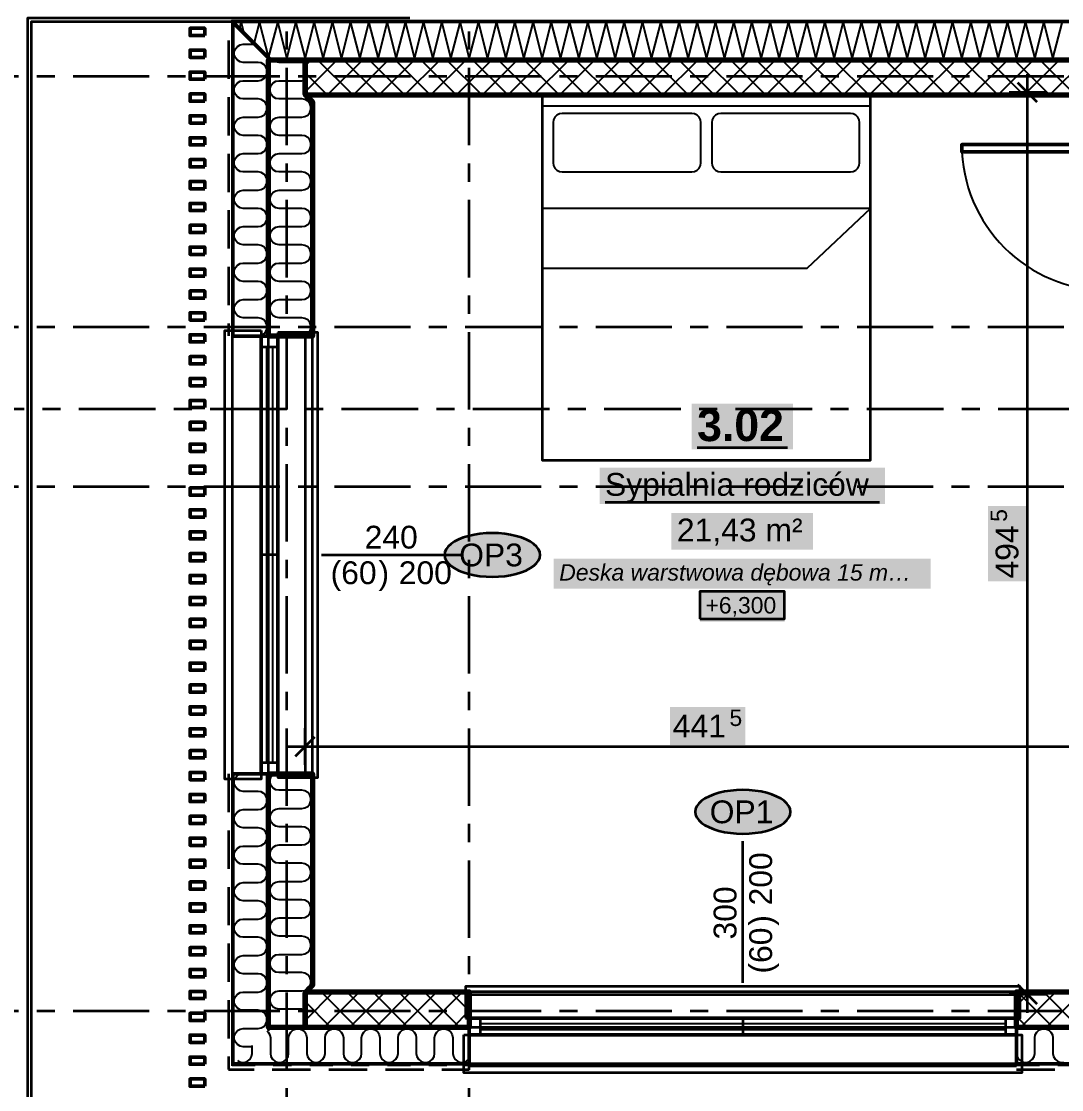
# Model space of a CAD drawing. Header units: metres. Extents: x -5.4 to 63.6, y -5.9 to 13.
# Drawn here: x -2.46 to 3.25, y -0.43 to 5.43 of the extents above; entities that cross this region are included whole.
import ezdxf

# ---------------------------------------------------------------- set-up
doc = ezdxf.new("R2010")
doc.units = ezdxf.units.M
for name, pattern in [('KRESKOWA', [5.25, 4.2, -1.05]), ('PUNKTOWA', [10.5, 8.4, -1.05, 0, -1.05]), ('PUNKTOWA_KROTKA', [6.3, 4.2, -1.05, 0, -1.05])]:
    doc.linetypes.add(name, pattern=pattern)
for name, color, linetype, lineweight in [('A-DRZWI', 3, 'Continuous', 35), ('A-IZOL-WODNA', 5, 'Continuous', 100), ('A-KRESKOWANIE', 8, 'Continuous', 18), ('A-MASKA', 7, 'Continuous', 18), ('A-MEBLE', 8, 'Continuous', 18), ('A-NAD-CIECIEM', 8, 'KRESKOWA', 25), ('A-OKNA', 3, 'Continuous', 35), ('A-OPISY', 2, 'Continuous', 25), ('A-OSIE', 1, 'PUNKTOWA', 25), ('A-POMIESZCZENIA', 2, 'Continuous', 25), ('A-PRZEKROJE', 1, 'PUNKTOWA_KROTKA', 50), ('A-SCIANY-IZOL', 4, 'Continuous', 35), ('A-SCIANY-KONSTR', 7, 'Continuous', 50), ('A-WIDOK', 7, 'Continuous', 25), ('A-WYMIARY', 1, 'Continuous', 25)]:
    doc.layers.add(name, color=color, linetype=linetype, lineweight=lineweight)
doc.styles.add('PL_ARIAL', font='arial.ttf')
doc.styles.add('PL_ARIAL_B', font='arialbd.ttf')
doc.styles.add('PL_ARIAL_I', font='ariali.ttf')

msp = doc.modelspace()

# ---------------------------------------------------------------- hatches: boundary and pattern name
at = {"layer": 'A-MASKA', "true_color": 0xffffff}
for points in [[(3.053, 2.3558), (3.053, 2.7692), (2.843, 2.7692), (2.843, 2.3558)], [(1.1008, 1.4573), (1.5142, 1.4573), (1.5142, 1.6673), (1.1008, 1.6673)]]:
    msp.add_hatch(color=7, dxfattribs=at).paths.add_polyline_path(points)
at = {"layer": 'A-OPISY', "true_color": 0xffffff}
for points in [[(0.3884, 2.5), (0.3862, 2.5157), (0.3795, 2.5311), (0.3685, 2.5459), (0.3534, 2.56), (0.3344, 2.5731), (0.3118, 2.5849), (0.286, 2.5952), (0.2576, 2.6039), (0.2268, 2.6109), (0.1944, 2.6159), (0.1608, 2.619), (0.1267, 2.62), (0.0925, 2.619), (0.0589, 2.6159), (0.0265, 2.6109), (-0.0042, 2.6039), (-0.0327, 2.5952), (-0.0584, 2.5849), (-0.081, 2.5731), (-0.1, 2.56), (-0.1152, 2.5459), (-0.1262, 2.5311), (-0.1329, 2.5157), (-0.1351, 2.5), (-0.1329, 2.4843), (-0.1262, 2.4689), (-0.1152, 2.4541), (-0.1, 2.44), (-0.081, 2.4269), (-0.0584, 2.4151), (-0.0327, 2.4048), (-0.0042, 2.3961), (0.0265, 2.3891), (0.0589, 2.3841), (0.0925, 2.381), (0.1267, 2.38), (0.1608, 2.381), (0.1944, 2.3841), (0.2268, 2.3891), (0.2576, 2.3961), (0.286, 2.4048), (0.3118, 2.4151), (0.3344, 2.4269), (0.3534, 2.44), (0.3685, 2.4541), (0.3795, 2.4689), (0.3862, 2.4843)], [(1.7618, 1.0917), (1.7595, 1.1073), (1.7529, 1.1227), (1.7419, 1.1376), (1.7267, 1.1517), (1.7077, 1.1647), (1.6851, 1.1765), (1.6594, 1.1869), (1.6309, 1.1956), (1.6002, 1.2025), (1.5678, 1.2076), (1.5342, 1.2106), (1.5, 1.2117), (1.4658, 1.2106), (1.4322, 1.2076), (1.3998, 1.2025), (1.3691, 1.1956), (1.3406, 1.1869), (1.3149, 1.1765), (1.2923, 1.1647), (1.2733, 1.1517), (1.2581, 1.1376), (1.2471, 1.1227), (1.2405, 1.1073), (1.2382, 1.0917), (1.2405, 1.076), (1.2471, 1.0606), (1.2581, 1.0457), (1.2733, 1.0317), (1.2923, 1.0186), (1.3149, 1.0068), (1.3406, 0.9965), (1.3691, 0.9877), (1.3998, 0.9808), (1.4322, 0.9758), (1.4658, 0.9727), (1.5, 0.9717), (1.5342, 0.9727), (1.5678, 0.9758), (1.6002, 0.9808), (1.6309, 0.9877), (1.6594, 0.9965), (1.6851, 1.0068), (1.7077, 1.0186), (1.7267, 1.0317), (1.7419, 1.0457), (1.7529, 1.0606), (1.7595, 1.076)]]:
    msp.add_hatch(color=7, dxfattribs=at).paths.add_polyline_path(points)
at = {"layer": 'A-POMIESZCZENIA', "true_color": 0xffffff}
for points in [[(1.2193, 3.0793), (1.7743, 3.0793), (1.7743, 3.3293), (1.2193, 3.3293)], [(0.7144, 2.7793), (2.2791, 2.7793), (2.2791, 2.9793), (0.7144, 2.9793)], [(1.1083, 2.5293), (1.8853, 2.5293), (1.8853, 2.7293), (1.1083, 2.7293)], [(0.4634, 2.3143), (2.5301, 2.3143), (2.5301, 2.4793), (0.4634, 2.4793)], [(1.2649, 2.1343), (1.7286, 2.1343), (1.7286, 2.2993), (1.2649, 2.2993)]]:
    msp.add_hatch(color=7, dxfattribs=at).paths.add_polyline_path(points)

# ---------------------------------------------------------------- linework, layer by layer
at = {"layer": 'A-DRZWI', "lineweight": 50, "ltscale": 0.05}
msp.add_lwpolyline([(3.5, 4.75), (2.7, 4.75), (2.7, 4.71), (3.5, 4.71)], close=True, dxfattribs=at)
at = {"layer": 'A-DRZWI', "lineweight": 25, "ltscale": 0.05}
msp.add_arc((3.5, 4.75), 0.8, -180, -90, dxfattribs=at)
at = {"layer": 'A-IZOL-WODNA', "linetype": 'PUNKTOWA_KROTKA', "lineweight": 35, "ltscale": 0.03, "flags": 128}
for points in [[(-1.298, 3.7), (-1.298, 5.425)], [(-1.298, -0.3), (-1.298, 1.3)], [(-1.3, -0.295), (0, -0.295)], [(3, -0.295), (4.1, -0.295)]]:
    msp.add_lwpolyline(points, dxfattribs=at)
at = {"layer": 'A-KRESKOWANIE', "lineweight": 25, "ltscale": 0.05}
for points in [[(-1.2587, 5.3837), (-1.25, 5.4175), (-1.2353, 5.3603)], [(-1.1791, 5.3041), (-1.15, 5.4175), (-1.1009, 5.2259)], [(-1.0995, 5.2245), (-1.05, 5.4175), (-1, 5.2225), (-0.95, 5.4175), (-0.9, 5.2225), (-0.85, 5.4175), (-0.8, 5.2225), (-0.75, 5.4175), (-0.7, 5.2225), (-0.65, 5.4175), (-0.6, 5.2225), (-0.55, 5.4175), (-0.5, 5.2225), (-0.45, 5.4175), (-0.4, 5.2225), (-0.35, 5.4175), (-0.3, 5.2225), (-0.25, 5.4175), (-0.2, 5.2225), (-0.15, 5.4175), (-0.1, 5.2225), (-0.05, 5.4175), (0, 5.2225), (0.05, 5.4175), (0.1, 5.2225), (0.15, 5.4175), (0.2, 5.2225), (0.25, 5.4175), (0.3, 5.2225), (0.35, 5.4175), (0.4, 5.2225), (0.45, 5.4175), (0.5, 5.2225), (0.55, 5.4175), (0.6, 5.2225), (0.65, 5.4175), (0.7, 5.2225), (0.75, 5.4175), (0.8, 5.2225), (0.85, 5.4175), (0.9, 5.2225), (0.95, 5.4175), (1, 5.2225), (1.05, 5.4175), (1.1, 5.2225), (1.15, 5.4175), (1.2, 5.2225), (1.25, 5.4175), (1.3, 5.2225), (1.35, 5.4175), (1.4, 5.2225), (1.45, 5.4175), (1.5, 5.2225), (1.55, 5.4175), (1.6, 5.2225), (1.65, 5.4175), (1.7, 5.2225), (1.75, 5.4175), (1.8, 5.2225), (1.85, 5.4175), (1.9, 5.2225), (1.95, 5.4175), (2, 5.2225), (2.05, 5.4175), (2.1, 5.2225), (2.15, 5.4175), (2.2, 5.2225), (2.25, 5.4175), (2.3, 5.2225), (2.35, 5.4175), (2.4, 5.2225), (2.45, 5.4175), (2.5, 5.2225), (2.55, 5.4175), (2.6, 5.2225), (2.65, 5.4175), (2.7, 5.2225), (2.75, 5.4175), (2.8, 5.2225), (2.85, 5.4175), (2.9, 5.2225), (2.95, 5.4175), (3, 5.2225), (3.05, 5.4175), (3.1, 5.2225), (3.15, 5.4175), (3.2, 5.2225), (3.25, 5.4175)], [(-1.1575, 3.7), (-1.1404, 3.703), (-1.1254, 3.7117), (-1.1142, 3.725), (-1.1083, 3.7413), (-1.1083, 3.7587), (-1.1142, 3.775), (-1.1254, 3.7883), (-1.1404, 3.797), (-1.1575, 3.8), (-1.2385, 3.8), (-1.2556, 3.803), (-1.2706, 3.8117), (-1.2818, 3.825), (-1.2877, 3.8413), (-1.2877, 3.8587), (-1.2818, 3.875), (-1.2706, 3.8883), (-1.2556, 3.897), (-1.2385, 3.9), (-1.1575, 3.9), (-1.1404, 3.903), (-1.1254, 3.9117), (-1.1142, 3.925), (-1.1083, 3.9413), (-1.1083, 3.9587), (-1.1142, 3.975), (-1.1254, 3.9883), (-1.1404, 3.997), (-1.1575, 4), (-1.2385, 4), (-1.2556, 4.003), (-1.2706, 4.0117), (-1.2818, 4.025), (-1.2877, 4.0413), (-1.2877, 4.0587), (-1.2818, 4.075), (-1.2706, 4.0883), (-1.2556, 4.097), (-1.2385, 4.1), (-1.2385, 4.1), (-1.1575, 4.1), (-1.1404, 4.103), (-1.1254, 4.1117), (-1.1142, 4.125), (-1.1083, 4.1413), (-1.1083, 4.1587), (-1.1142, 4.175), (-1.1254, 4.1883), (-1.1404, 4.197), (-1.1575, 4.2), (-1.2385, 4.2), (-1.2556, 4.203), (-1.2706, 4.2117), (-1.2818, 4.225), (-1.2877, 4.2413), (-1.2877, 4.2587), (-1.2818, 4.275), (-1.2706, 4.2883), (-1.2556, 4.297), (-1.2385, 4.3), (-1.1575, 4.3), (-1.1404, 4.303), (-1.1254, 4.3117), (-1.1142, 4.325), (-1.1083, 4.3413), (-1.1083, 4.3587), (-1.1142, 4.375), (-1.1254, 4.3883), (-1.1404, 4.397), (-1.1575, 4.4), (-1.2385, 4.4), (-1.2556, 4.403), (-1.2706, 4.4117), (-1.2818, 4.425), (-1.2877, 4.4413), (-1.2877, 4.4587), (-1.2818, 4.475), (-1.2706, 4.4883), (-1.2556, 4.497), (-1.2385, 4.5), (-1.1575, 4.5), (-1.1404, 4.503), (-1.1254, 4.5117), (-1.1142, 4.525), (-1.1083, 4.5413), (-1.1083, 4.5587), (-1.1142, 4.575), (-1.1254, 4.5883), (-1.1404, 4.597), (-1.1575, 4.6), (-1.2385, 4.6), (-1.2556, 4.603), (-1.2706, 4.6117), (-1.2818, 4.625), (-1.2877, 4.6413), (-1.2877, 4.6587), (-1.2818, 4.675), (-1.2706, 4.6883), (-1.2556, 4.697), (-1.2385, 4.7), (-1.1575, 4.7), (-1.1404, 4.703), (-1.1254, 4.7117), (-1.1142, 4.725), (-1.1083, 4.7413), (-1.1083, 4.7587), (-1.1142, 4.775), (-1.1254, 4.7883), (-1.1404, 4.797), (-1.1575, 4.8), (-1.2385, 4.8), (-1.2556, 4.803), (-1.2706, 4.8117), (-1.2818, 4.825), (-1.2877, 4.8413), (-1.2877, 4.8587), (-1.2818, 4.875), (-1.2706, 4.8883), (-1.2556, 4.897), (-1.2385, 4.9), (-1.1575, 4.9), (-1.1404, 4.903), (-1.1254, 4.9117), (-1.1142, 4.925), (-1.1083, 4.9413), (-1.1083, 4.9587), (-1.1142, 4.975), (-1.1254, 4.9883), (-1.1404, 4.997), (-1.1575, 5), (-1.2385, 5), (-1.2556, 5.003), (-1.2706, 5.0117), (-1.2818, 5.025), (-1.2877, 5.0413), (-1.2877, 5.0587), (-1.2818, 5.075), (-1.2706, 5.0883), (-1.2556, 5.097), (-1.2385, 5.1), (-1.1575, 5.1), (-1.1404, 5.103), (-1.1254, 5.1117), (-1.1142, 5.125), (-1.1083, 5.1413), (-1.1083, 5.1587), (-1.1142, 5.175), (-1.1254, 5.1883), (-1.1404, 5.197), (-1.1575, 5.2), (-1.2385, 5.2), (-1.2556, 5.203), (-1.2706, 5.2117), (-1.2818, 5.225), (-1.2877, 5.2413), (-1.2877, 5.2587), (-1.2818, 5.275), (-1.2706, 5.2883), (-1.2556, 5.297), (-1.2385, 5.3), (-1.175, 5.3)], [(-0.9, 5.1968), (-0.9004, 5.197), (-0.9175, 5.2), (-1.0425, 5.2), (-1.0596, 5.203), (-1.0746, 5.2117), (-1.0774, 5.215)], [(-0.9, 5.0397), (-0.7247, 5.215)], [(-0.9, 5.1811), (-0.8661, 5.215)], [(-0.6359, 5.02), (-0.8309, 5.215)], [(-0.7783, 5.02), (-0.5833, 5.215)], [(-0.4945, 5.02), (-0.6895, 5.215)], [(-0.6369, 5.02), (-0.4419, 5.215)], [(-0.3531, 5.02), (-0.5481, 5.215)], [(-0.4954, 5.02), (-0.3004, 5.215)], [(-0.2117, 5.02), (-0.4067, 5.215)], [(-0.354, 5.02), (-0.159, 5.215)], [(-0.0703, 5.02), (-0.2653, 5.215)], [(-0.2126, 5.02), (-0.0176, 5.215)], [(0.0712, 5.02), (-0.1238, 5.215)], [(-0.0712, 5.02), (0.1238, 5.215)], [(0.2126, 5.02), (0.0176, 5.215)], [(0.0703, 5.02), (0.2653, 5.215)], [(0.354, 5.02), (0.159, 5.215)], [(0.2117, 5.02), (0.4067, 5.215)], [(0.4954, 5.02), (0.3004, 5.215)], [(0.3531, 5.02), (0.5481, 5.215)], [(0.6369, 5.02), (0.4419, 5.215)], [(0.4945, 5.02), (0.6895, 5.215)], [(0.7783, 5.02), (0.5833, 5.215)], [(0.6359, 5.02), (0.8309, 5.215)], [(0.9197, 5.02), (0.7247, 5.215)], [(0.7774, 5.02), (0.9724, 5.215)], [(1.0611, 5.02), (0.8661, 5.215)], [(0.9188, 5.02), (1.1138, 5.215)], [(1.2025, 5.02), (1.0075, 5.215)], [(1.0602, 5.02), (1.2552, 5.215)], [(1.344, 5.02), (1.149, 5.215)], [(1.2016, 5.02), (1.3966, 5.215)], [(1.4854, 5.02), (1.2904, 5.215)], [(1.343, 5.02), (1.538, 5.215)], [(1.6268, 5.02), (1.4318, 5.215)], [(1.4845, 5.02), (1.6795, 5.215)], [(1.7682, 5.02), (1.5732, 5.215)], [(1.6259, 5.02), (1.8209, 5.215)], [(1.9096, 5.02), (1.7146, 5.215)], [(1.7673, 5.02), (1.9623, 5.215)], [(2.0511, 5.02), (1.8561, 5.215)], [(1.9087, 5.02), (2.1037, 5.215)], [(2.1925, 5.02), (1.9975, 5.215)], [(2.0502, 5.02), (2.2452, 5.215)], [(2.3339, 5.02), (2.1389, 5.215)], [(2.1916, 5.02), (2.3866, 5.215)], [(2.4753, 5.02), (2.2803, 5.215)], [(2.333, 5.02), (2.528, 5.215)], [(2.6168, 5.02), (2.4218, 5.215)], [(2.4744, 5.02), (2.6694, 5.215)], [(2.7582, 5.02), (2.5632, 5.215)], [(2.6158, 5.02), (2.8108, 5.215)], [(2.8996, 5.02), (2.7046, 5.215)], [(2.7573, 5.02), (2.9523, 5.215)], [(3.041, 5.02), (2.846, 5.215)], [(2.8987, 5.02), (3.0937, 5.215)], [(3.1824, 5.02), (2.9874, 5.215)], [(3.0401, 5.02), (3.2351, 5.215)], [(3.3239, 5.02), (3.1289, 5.215)], [(3.1815, 5.02), (3.3765, 5.215)], [(-0.9175, 3.7), (-0.9004, 3.703), (-0.8854, 3.7117), (-0.8742, 3.725), (-0.8683, 3.7413), (-0.8683, 3.7587), (-0.8742, 3.775), (-0.8854, 3.7883), (-0.9004, 3.797), (-0.9175, 3.8), (-1.0425, 3.8), (-1.0596, 3.803), (-1.0746, 3.8117), (-1.0858, 3.825), (-1.0917, 3.8413), (-1.0917, 3.8587), (-1.0858, 3.875), (-1.0746, 3.8883), (-1.0596, 3.897), (-1.0425, 3.9), (-0.9175, 3.9), (-0.9004, 3.903), (-0.8854, 3.9117), (-0.8742, 3.925), (-0.8683, 3.9413), (-0.8683, 3.9587), (-0.8742, 3.975), (-0.8854, 3.9883), (-0.9004, 3.997), (-0.9175, 4), (-1.0425, 4), (-1.0596, 4.003), (-1.0746, 4.0117), (-1.0858, 4.025), (-1.0917, 4.0413), (-1.0917, 4.0587), (-1.0858, 4.075), (-1.0746, 4.0883), (-1.0596, 4.097), (-1.0425, 4.1), (-0.9175, 4.1), (-0.9004, 4.103), (-0.8854, 4.1117), (-0.8742, 4.125), (-0.8683, 4.1413), (-0.8683, 4.1587), (-0.8742, 4.175), (-0.8854, 4.1883), (-0.9004, 4.197), (-0.9175, 4.2), (-1.0425, 4.2), (-1.0596, 4.203), (-1.0746, 4.2117), (-1.0858, 4.225), (-1.0917, 4.2413), (-1.0917, 4.2587), (-1.0858, 4.275), (-1.0746, 4.2883), (-1.0596, 4.297), (-1.0425, 4.3), (-0.9175, 4.3), (-0.9004, 4.303), (-0.8854, 4.3117), (-0.8742, 4.325), (-0.8683, 4.3413), (-0.8683, 4.3587), (-0.8742, 4.375), (-0.8854, 4.3883), (-0.9004, 4.397), (-0.9175, 4.4), (-1.0425, 4.4), (-1.0596, 4.403), (-1.0746, 4.4117), (-1.0858, 4.425), (-1.0917, 4.4413), (-1.0917, 4.4587), (-1.0858, 4.475), (-1.0746, 4.4883), (-1.0596, 4.497), (-1.0425, 4.5), (-0.9175, 4.5), (-0.9004, 4.503), (-0.8854, 4.5117), (-0.8742, 4.525), (-0.8683, 4.5413), (-0.8683, 4.5587), (-0.8742, 4.575), (-0.8854, 4.5883), (-0.9004, 4.597), (-0.9175, 4.6), (-1.0425, 4.6), (-1.0596, 4.603), (-1.0746, 4.6117), (-1.0858, 4.625), (-1.0917, 4.6413), (-1.0917, 4.6587), (-1.0858, 4.675), (-1.0746, 4.6883), (-1.0596, 4.697), (-1.0425, 4.7), (-0.9175, 4.7), (-0.9004, 4.703), (-0.8854, 4.7117), (-0.8742, 4.725), (-0.8683, 4.7413), (-0.8683, 4.7587), (-0.8742, 4.775), (-0.8854, 4.7883), (-0.9004, 4.797), (-0.9175, 4.8), (-1.0425, 4.8), (-1.0596, 4.803), (-1.0746, 4.8117), (-1.0858, 4.825), (-1.0917, 4.8413), (-1.0917, 4.8587), (-1.0858, 4.875), (-1.0746, 4.8883), (-1.0596, 4.897), (-1.0425, 4.9), (-0.9175, 4.9), (-0.9004, 4.903), (-0.8854, 4.9117), (-0.8742, 4.925), (-0.8683, 4.9413), (-0.8683, 4.9587), (-0.8742, 4.975), (-0.8854, 4.9883), (-0.9004, 4.997), (-0.9175, 5), (-1.0425, 5), (-1.0596, 5.003), (-1.0746, 5.0117), (-1.0858, 5.025), (-1.0917, 5.0413), (-1.0917, 5.0587), (-1.0858, 5.075), (-1.0746, 5.0883), (-1.0596, 5.097), (-1.0425, 5.1), (-0.9175, 5.1), (-0.9004, 5.103), (-0.9, 5.1032)], [(-0.7774, 5.02), (-0.9, 5.1426)], [(-1.2385, 3.7), (-1.1575, 3.7)], [(-1.196, -0.196), (-1.2385, -0.196), (-1.2556, -0.193), (-1.2706, -0.1843), (-1.2818, -0.171), (-1.2877, -0.1547), (-1.2877, -0.1373), (-1.2818, -0.121), (-1.2706, -0.1077), (-1.2556, -0.099), (-1.2385, -0.096), (-1.2385, -0.096), (-1.1575, -0.096), (-1.1404, -0.093), (-1.1254, -0.0843), (-1.1142, -0.071), (-1.1083, -0.0547), (-1.1083, -0.0373), (-1.1142, -0.021), (-1.1254, -0.0077), (-1.1404, 0.001), (-1.1575, 0.004), (-1.1575, 0.004), (-1.2385, 0.004), (-1.2556, 0.007), (-1.2706, 0.0157), (-1.2818, 0.029), (-1.2877, 0.0453), (-1.2877, 0.0627), (-1.2818, 0.079), (-1.2706, 0.0923), (-1.2556, 0.101), (-1.2385, 0.104), (-1.1575, 0.104), (-1.1404, 0.107), (-1.1254, 0.1157), (-1.1142, 0.129), (-1.1083, 0.1453), (-1.1083, 0.1627), (-1.1142, 0.179), (-1.1254, 0.1923), (-1.1404, 0.201), (-1.1575, 0.204), (-1.2385, 0.204), (-1.2556, 0.207), (-1.2706, 0.2157), (-1.2818, 0.229), (-1.2877, 0.2453), (-1.2877, 0.2627), (-1.2818, 0.279), (-1.2706, 0.2923), (-1.2556, 0.301), (-1.2385, 0.304), (-1.1575, 0.304), (-1.1575, 0.304), (-1.1404, 0.307), (-1.1254, 0.3157), (-1.1142, 0.329), (-1.1083, 0.3453), (-1.1083, 0.3627), (-1.1142, 0.379), (-1.1254, 0.3923), (-1.1404, 0.401), (-1.1575, 0.404), (-1.2385, 0.404), (-1.2556, 0.407), (-1.2706, 0.4157), (-1.2818, 0.429), (-1.2877, 0.4453), (-1.2877, 0.4627), (-1.2818, 0.479), (-1.2706, 0.4923), (-1.2556, 0.501), (-1.2385, 0.504), (-1.1575, 0.504), (-1.1404, 0.507), (-1.1254, 0.5157), (-1.1142, 0.529), (-1.1083, 0.5453), (-1.1083, 0.5627), (-1.1142, 0.579), (-1.1254, 0.5923), (-1.1404, 0.601), (-1.1575, 0.604), (-1.2385, 0.604), (-1.2556, 0.607), (-1.2706, 0.6157), (-1.2818, 0.629), (-1.2877, 0.6453), (-1.2877, 0.6627), (-1.2818, 0.679), (-1.2706, 0.6923), (-1.2556, 0.701), (-1.2385, 0.704), (-1.1575, 0.704), (-1.1575, 0.704), (-1.1404, 0.707), (-1.1254, 0.7157), (-1.1142, 0.729), (-1.1083, 0.7453), (-1.1083, 0.7627), (-1.1142, 0.779), (-1.1254, 0.7923), (-1.1404, 0.801), (-1.1575, 0.804), (-1.2385, 0.804), (-1.2556, 0.807), (-1.2706, 0.8157), (-1.2818, 0.829), (-1.2877, 0.8453), (-1.2877, 0.8627), (-1.2818, 0.879), (-1.2706, 0.8923), (-1.2556, 0.901), (-1.2385, 0.904), (-1.1575, 0.904), (-1.1404, 0.907), (-1.1254, 0.9157), (-1.1142, 0.929), (-1.1083, 0.9453), (-1.1083, 0.9627), (-1.1142, 0.979), (-1.1254, 0.9923), (-1.1404, 1.001), (-1.1575, 1.004), (-1.2385, 1.004), (-1.2556, 1.007), (-1.2706, 1.0157), (-1.2818, 1.029), (-1.2877, 1.0453), (-1.2877, 1.0627), (-1.2818, 1.079), (-1.2706, 1.0923), (-1.2556, 1.101), (-1.2385, 1.104), (-1.1575, 1.104), (-1.1404, 1.107), (-1.1254, 1.1157), (-1.1142, 1.129), (-1.1083, 1.1453), (-1.1083, 1.1627), (-1.1142, 1.179), (-1.1254, 1.1923), (-1.1404, 1.201), (-1.1575, 1.204), (-1.2385, 1.204), (-1.2556, 1.207), (-1.2706, 1.2157), (-1.2818, 1.229), (-1.2877, 1.2453), (-1.2877, 1.2627), (-1.2818, 1.279), (-1.2706, 1.2923), (-1.2573, 1.3)], [(-0.9, 0.0068), (-0.9004, 0.007), (-0.9175, 0.01), (-0.9175, 0.01), (-1.0425, 0.01), (-1.0596, 0.013), (-1.0746, 0.0217), (-1.0858, 0.035), (-1.0917, 0.0513), (-1.0917, 0.0687), (-1.0858, 0.085), (-1.0746, 0.0983), (-1.0596, 0.107), (-1.0425, 0.11), (-1.0425, 0.11), (-0.9175, 0.11), (-0.9004, 0.113), (-0.8854, 0.1217), (-0.8742, 0.135), (-0.8683, 0.1513), (-0.8683, 0.1687), (-0.8742, 0.185), (-0.8854, 0.1983), (-0.9004, 0.207), (-0.9175, 0.21), (-1.0425, 0.21), (-1.0596, 0.213), (-1.0746, 0.2217), (-1.0858, 0.235), (-1.0917, 0.2513), (-1.0917, 0.2687), (-1.0858, 0.285), (-1.0746, 0.2983), (-1.0596, 0.307), (-1.0425, 0.31), (-0.9175, 0.31), (-0.9004, 0.313), (-0.8854, 0.3217), (-0.8742, 0.335), (-0.8683, 0.3513), (-0.8683, 0.3687), (-0.8742, 0.385), (-0.8854, 0.3983), (-0.9004, 0.407), (-0.9175, 0.41), (-1.0425, 0.41), (-1.0425, 0.41), (-1.0596, 0.413), (-1.0746, 0.4217), (-1.0858, 0.435), (-1.0917, 0.4513), (-1.0917, 0.4687), (-1.0858, 0.485), (-1.0746, 0.4983), (-1.0596, 0.507), (-1.0425, 0.51), (-1.0425, 0.51), (-0.9175, 0.51), (-0.9004, 0.513), (-0.8854, 0.5217), (-0.8742, 0.535), (-0.8683, 0.5513), (-0.8683, 0.5687), (-0.8742, 0.585), (-0.8854, 0.5983), (-0.9004, 0.607), (-0.9175, 0.61), (-1.0425, 0.61), (-1.0596, 0.613), (-1.0746, 0.6217), (-1.0858, 0.635), (-1.0917, 0.6513), (-1.0917, 0.6687), (-1.0858, 0.685), (-1.0746, 0.6983), (-1.0596, 0.707), (-1.0425, 0.71), (-0.9175, 0.71), (-0.9004, 0.713), (-0.8854, 0.7217), (-0.8742, 0.735), (-0.8683, 0.7513), (-0.8683, 0.7687), (-0.8742, 0.785), (-0.8854, 0.7983), (-0.9004, 0.807), (-0.9175, 0.81), (-1.0425, 0.81), (-1.0596, 0.813), (-1.0746, 0.8217), (-1.0858, 0.835), (-1.0917, 0.8513), (-1.0917, 0.8687), (-1.0858, 0.885), (-1.0746, 0.8983), (-1.0596, 0.907), (-1.0425, 0.91), (-0.9175, 0.91), (-0.9004, 0.913), (-0.8854, 0.9217), (-0.8742, 0.935), (-0.8683, 0.9513), (-0.8683, 0.9687), (-0.8742, 0.985), (-0.8854, 0.9983), (-0.9004, 1.007), (-0.9175, 1.01), (-1.0425, 1.01), (-1.0596, 1.013), (-1.0746, 1.0217), (-1.0858, 1.035), (-1.0917, 1.0513), (-1.0917, 1.0687), (-1.0858, 1.085), (-1.0746, 1.0983), (-1.0596, 1.107), (-1.0425, 1.11), (-0.9175, 1.11), (-0.9004, 1.113), (-0.8854, 1.1217), (-0.8742, 1.135), (-0.8683, 1.1513), (-0.8683, 1.1687), (-0.8742, 1.185), (-0.8854, 1.1983), (-0.9004, 1.207), (-0.9175, 1.21), (-1.0425, 1.21), (-1.0596, 1.213), (-1.0746, 1.2217), (-1.0858, 1.235), (-1.0917, 1.2513), (-1.0917, 1.2687), (-1.0858, 1.285), (-1.0746, 1.2983), (-1.0717, 1.3)], [(-0.9, -0.0515), (-0.7435, 0.105)], [(-0.9, 0.0899), (-0.8849, 0.105)], [(-0.6171, -0.09), (-0.8121, 0.105)], [(-0.7971, -0.09), (-0.6021, 0.105)], [(-0.4757, -0.09), (-0.6707, 0.105)], [(-0.6557, -0.09), (-0.4607, 0.105)], [(-0.3343, -0.09), (-0.5293, 0.105)], [(-0.5143, -0.09), (-0.3193, 0.105)], [(-0.1928, -0.09), (-0.3878, 0.105)], [(-0.3728, -0.09), (-0.1778, 0.105)], [(-0.0514, -0.09), (-0.2464, 0.105)], [(-0.2314, -0.09), (-0.0364, 0.105)], [(0, 0), (-0.105, 0.105)], [(3, 0.0302), (3.0748, 0.105)], [(3.2013, -0.09), (3.0063, 0.105)], [(3.0213, -0.09), (3.2163, 0.105)], [(3.3427, -0.09), (3.1477, 0.105)], [(3.1627, -0.09), (3.3577, 0.105)], [(-0.7585, -0.09), (-0.9, 0.0515)], [(-0.09, -0.09), (0, 0)], [(3.0598, -0.09), (3, -0.0302)], [(-1.1091, -0.1091), (-1.1017, -0.1154), (-1.093, -0.1304), (-1.09, -0.1475), (-1.09, -0.2325), (-1.087, -0.2496), (-1.0783, -0.2646), (-1.065, -0.2758), (-1.0487, -0.2817), (-1.0313, -0.2817), (-1.015, -0.2758), (-1.0017, -0.2646), (-0.993, -0.2496), (-0.99, -0.2325), (-0.99, -0.2325), (-0.99, -0.1475), (-0.99, -0.1475), (-0.987, -0.1304), (-0.9783, -0.1154), (-0.965, -0.1042), (-0.9487, -0.0983), (-0.9313, -0.0983), (-0.915, -0.1042), (-0.9017, -0.1154), (-0.893, -0.1304), (-0.89, -0.1475), (-0.89, -0.2325), (-0.887, -0.2496), (-0.8783, -0.2646), (-0.865, -0.2758), (-0.8487, -0.2817), (-0.8313, -0.2817), (-0.815, -0.2758), (-0.8017, -0.2646), (-0.793, -0.2496), (-0.79, -0.2325), (-0.79, -0.2325), (-0.79, -0.1475), (-0.79, -0.1475), (-0.787, -0.1304), (-0.7783, -0.1154), (-0.765, -0.1042), (-0.7487, -0.0983), (-0.7313, -0.0983), (-0.715, -0.1042), (-0.7017, -0.1154), (-0.693, -0.1304), (-0.69, -0.1475), (-0.69, -0.2325), (-0.687, -0.2496), (-0.6783, -0.2646), (-0.665, -0.2758), (-0.6487, -0.2817), (-0.6313, -0.2817), (-0.615, -0.2758), (-0.6017, -0.2646), (-0.593, -0.2496), (-0.59, -0.2325), (-0.59, -0.2325), (-0.59, -0.1475), (-0.59, -0.1475), (-0.587, -0.1304), (-0.5783, -0.1154), (-0.565, -0.1042), (-0.5487, -0.0983), (-0.5313, -0.0983), (-0.515, -0.1042), (-0.5017, -0.1154), (-0.493, -0.1304), (-0.49, -0.1475), (-0.49, -0.2325), (-0.49, -0.2325), (-0.487, -0.2496), (-0.4783, -0.2646), (-0.465, -0.2758), (-0.4487, -0.2817), (-0.4313, -0.2817), (-0.415, -0.2758), (-0.4017, -0.2646), (-0.393, -0.2496), (-0.39, -0.2325), (-0.39, -0.2325), (-0.39, -0.1475), (-0.39, -0.1475), (-0.387, -0.1304), (-0.3783, -0.1154), (-0.365, -0.1042), (-0.3487, -0.0983), (-0.3313, -0.0983), (-0.315, -0.1042), (-0.3017, -0.1154), (-0.293, -0.1304), (-0.29, -0.1475), (-0.29, -0.1475), (-0.29, -0.2325), (-0.287, -0.2496), (-0.2783, -0.2646), (-0.265, -0.2758), (-0.2487, -0.2817), (-0.2313, -0.2817), (-0.215, -0.2758), (-0.2017, -0.2646), (-0.193, -0.2496), (-0.19, -0.2325), (-0.19, -0.2325), (-0.19, -0.1475), (-0.19, -0.1475), (-0.187, -0.1304), (-0.1783, -0.1154), (-0.165, -0.1042), (-0.1487, -0.0983), (-0.1313, -0.0983), (-0.115, -0.1042), (-0.1017, -0.1154), (-0.093, -0.1304), (-0.09, -0.1475), (-0.09, -0.1475), (-0.09, -0.2325), (-0.087, -0.2496), (-0.0783, -0.2646), (-0.065, -0.2758), (-0.0487, -0.2817), (-0.0313, -0.2817), (-0.015, -0.2758), (-0.0017, -0.2646), (0, -0.2617)], [(-1.0425, -0.09), (-1.0425, -0.09), (-1.0425, -0.09)], [(-0.9175, -0.09), (-0.9004, -0.087), (-0.9, -0.0868)], [(-0.8999, -0.09), (-0.9, -0.0899)], [(3, -0.2325), (3.003, -0.2496), (3.0117, -0.2646), (3.025, -0.2758), (3.0413, -0.2817), (3.0587, -0.2817), (3.075, -0.2758), (3.0883, -0.2646), (3.097, -0.2496), (3.1, -0.2325), (3.1, -0.2325), (3.1, -0.1475), (3.1, -0.1475), (3.103, -0.1304), (3.1117, -0.1154), (3.125, -0.1042), (3.1413, -0.0983), (3.1587, -0.0983), (3.175, -0.1042), (3.1883, -0.1154), (3.197, -0.1304), (3.2, -0.1475), (3.2, -0.2325), (3.203, -0.2496), (3.2117, -0.2646), (3.225, -0.2758), (3.2413, -0.2817), (3.2587, -0.2817)], [(3, -0.1475), (3, -0.2325)], [(-1.2709, -0.2709), (-1.265, -0.2758), (-1.2487, -0.2817), (-1.2313, -0.2817), (-1.215, -0.2758), (-1.2017, -0.2646), (-1.193, -0.2496), (-1.19, -0.2325), (-1.19, -0.2325), (-1.19, -0.19)]]:
    msp.add_lwpolyline(points, dxfattribs=at)
at = {"layer": 'A-MEBLE', "lineweight": 35, "ltscale": 0.05}
msp.add_lwpolyline([(2.2, 5.02), (0.4, 5.02), (0.4, 3.02), (2.2, 3.02)], close=True, dxfattribs=at)
at = {"layer": 'A-MEBLE', "lineweight": 25, "ltscale": 0.05}
for points in [[(2.2, 4.96), (0.4, 4.96)], [(2.2, 4.4), (0.4, 4.4)], [(2.2, 4.4), (1.85, 4.07), (0.4, 4.07)]]:
    msp.add_lwpolyline(points, dxfattribs=at)
for points in [[(0.51, 4.92), (0.4945, 4.9176), (0.4806, 4.9105), (0.4695, 4.8994), (0.4624, 4.8855), (0.46, 4.87), (0.46, 4.65), (0.4624, 4.6345), (0.4695, 4.6206), (0.4806, 4.6095), (0.4945, 4.6024), (0.51, 4.6), (1.22, 4.6), (1.2355, 4.6024), (1.2494, 4.6095), (1.2605, 4.6206), (1.2676, 4.6345), (1.27, 4.65), (1.27, 4.87), (1.2676, 4.8855), (1.2605, 4.8994), (1.2494, 4.9105), (1.2355, 4.9176), (1.22, 4.92)], [(1.38, 4.92), (1.3645, 4.9176), (1.3506, 4.9105), (1.3395, 4.8994), (1.3324, 4.8855), (1.33, 4.87), (1.33, 4.65), (1.3324, 4.6345), (1.3395, 4.6206), (1.3506, 4.6095), (1.3645, 4.6024), (1.38, 4.6), (2.09, 4.6), (2.1055, 4.6024), (2.1194, 4.6095), (2.1305, 4.6206), (2.1376, 4.6345), (2.14, 4.65), (2.14, 4.87), (2.1376, 4.8855), (2.1305, 4.8994), (2.1194, 4.9105), (2.1055, 4.9176), (2.09, 4.92)]]:
    msp.add_lwpolyline(points, close=True, dxfattribs=at)
at = {"layer": 'A-NAD-CIECIEM', "linetype": 'KRESKOWA', "lineweight": 35, "ltscale": 0.05, "flags": 128}
for points in [[(12.32, 3.1005), (12.32, 5.425), (12.6, 5.425), (12.6, -1.3), (-2.4, -1.3), (-2.4, 5.425), (-1.32, 5.425), (-1.32, 3.7005)], [(-1.32, 1.2995), (-1.32, -0.32), (-0.0005, -0.32)], [(3.0005, -0.32), (4.0995, -0.32)]]:
    msp.add_lwpolyline(points, dxfattribs=at)
at = {"layer": 'A-OKNA', "lineweight": 35, "ltscale": 0.05}
for points in [[(-1.14, 3.73), (-1.14, 1.27), (-1.34, 1.27), (-1.34, 3.73)], [(-1.05, 3.72), (-1.05, 1.28), (-0.83, 1.28), (-0.83, 3.72)], [(-0.02, -0.04), (3.02, -0.04), (3.02, 0.135), (-0.02, 0.135)], [(-0.03, -0.13), (3.03, -0.13), (3.03, -0.34), (-0.03, -0.34)]]:
    msp.add_lwpolyline(points, close=True, dxfattribs=at)
at = {"layer": 'A-OKNA', "lineweight": 50, "ltscale": 0.05}
for points in [[(-1.05, 3.7), (-1.05, 1.3), (-1.14, 1.3), (-1.14, 3.7)], [(0, -0.04), (3, -0.04), (3, -0.13), (0, -0.13)]]:
    msp.add_lwpolyline(points, close=True, dxfattribs=at)
at = {"layer": 'A-OKNA', "lineweight": 35, "ltscale": 0.05}
for points in [[(-1.05, 3.64), (-1.14, 3.64)], [(-1.05, 2.5), (-1.14, 2.5)], [(-1.05, 1.36), (-1.14, 1.36)], [(0.06, -0.04), (0.06, -0.13)], [(1.5, -0.04), (1.5, -0.13)], [(2.94, -0.04), (2.94, -0.13)]]:
    msp.add_lwpolyline(points, dxfattribs=at)
at = {"layer": 'A-OKNA', "lineweight": 25, "ltscale": 0.05}
for points in [[(-1.1112, 3.64), (-1.1112, 1.36)], [(-1.0788, 3.64), (-1.0788, 1.36)], [(0.06, -0.0688), (2.94, -0.0688)], [(0.06, -0.1012), (2.94, -0.1012)]]:
    msp.add_lwpolyline(points, dxfattribs=at)
at = {"layer": 'A-OPISY', "lineweight": 35, "ltscale": 0.05}
for points in [[(0.3884, 2.5), (0.3862, 2.5157), (0.3795, 2.5311), (0.3685, 2.5459), (0.3534, 2.56), (0.3344, 2.5731), (0.3118, 2.5849), (0.286, 2.5952), (0.2576, 2.6039), (0.2268, 2.6109), (0.1944, 2.6159), (0.1608, 2.619), (0.1267, 2.62), (0.0925, 2.619), (0.0589, 2.6159), (0.0265, 2.6109), (-0.0042, 2.6039), (-0.0327, 2.5952), (-0.0584, 2.5849), (-0.081, 2.5731), (-0.1, 2.56), (-0.1152, 2.5459), (-0.1262, 2.5311), (-0.1329, 2.5157), (-0.1351, 2.5), (-0.1329, 2.4843), (-0.1262, 2.4689), (-0.1152, 2.4541), (-0.1, 2.44), (-0.081, 2.4269), (-0.0584, 2.4151), (-0.0327, 2.4048), (-0.0042, 2.3961), (0.0265, 2.3891), (0.0589, 2.3841), (0.0925, 2.381), (0.1267, 2.38), (0.1608, 2.381), (0.1944, 2.3841), (0.2268, 2.3891), (0.2576, 2.3961), (0.286, 2.4048), (0.3118, 2.4151), (0.3344, 2.4269), (0.3534, 2.44), (0.3685, 2.4541), (0.3795, 2.4689), (0.3862, 2.4843)], [(1.7618, 1.0917), (1.7595, 1.1073), (1.7529, 1.1227), (1.7419, 1.1376), (1.7267, 1.1517), (1.7077, 1.1647), (1.6851, 1.1765), (1.6594, 1.1869), (1.6309, 1.1956), (1.6002, 1.2025), (1.5678, 1.2076), (1.5342, 1.2106), (1.5, 1.2117), (1.4658, 1.2106), (1.4322, 1.2076), (1.3998, 1.2025), (1.3691, 1.1956), (1.3406, 1.1869), (1.3149, 1.1765), (1.2923, 1.1647), (1.2733, 1.1517), (1.2581, 1.1376), (1.2471, 1.1227), (1.2405, 1.1073), (1.2382, 1.0917), (1.2405, 1.076), (1.2471, 1.0606), (1.2581, 1.0457), (1.2733, 1.0317), (1.2923, 1.0186), (1.3149, 1.0068), (1.3406, 0.9965), (1.3691, 0.9877), (1.3998, 0.9808), (1.4322, 0.9758), (1.4658, 0.9727), (1.5, 0.9717), (1.5342, 0.9727), (1.5678, 0.9758), (1.6002, 0.9808), (1.6309, 0.9877), (1.6594, 0.9965), (1.6851, 1.0068), (1.7077, 1.0186), (1.7267, 1.0317), (1.7419, 1.0457), (1.7529, 1.0606), (1.7595, 1.076)]]:
    msp.add_lwpolyline(points, close=True, dxfattribs=at)
at = {"layer": 'A-OSIE', "linetype": 'PUNKTOWA', "lineweight": 35, "ltscale": 0.050498, "flags": 128}
for points in [[(-1, -3.22), (-1, 10.99)], [(0, -3.22), (0, 10.99)]]:
    msp.add_lwpolyline(points, dxfattribs=at)
at = {"layer": 'A-OSIE', "linetype": 'PUNKTOWA', "lineweight": 35, "ltscale": 0.049559, "flags": 128}
for points in [[(-4.32, 5.125), (15.35, 5.125)], [(-4.32, 3.75), (15.35, 3.75)], [(-4.32, 2.875), (15.35, 2.875)], [(-4.32, 0), (15.35, 0)]]:
    msp.add_lwpolyline(points, dxfattribs=at)
at = {"layer": 'A-POMIESZCZENIA', "lineweight": 35, "ltscale": 0.05}
for points in [[(1.2493, 3.0893), (1.7443, 3.0893)], [(0.7444, 2.7893), (2.2491, 2.7893)]]:
    msp.add_lwpolyline(points, dxfattribs=at)
msp.add_lwpolyline([(1.2649, 2.1493), (1.7286, 2.1493), (1.7286, 2.2993), (1.2649, 2.2993)], close=True, dxfattribs=at)
at = {"layer": 'A-PRZEKROJE', "linetype": 'PUNKTOWA', "lineweight": 35, "ltscale": 0.05, "flags": 128}
msp.add_lwpolyline([(-5.02, 3.3007), (16.05, 3.3007)], dxfattribs=at)
at = {"layer": 'A-SCIANY-IZOL', "lineweight": 50, "ltscale": 0.05}
msp.add_lwpolyline([(3.785, 5.215), (-1.09, 5.215), (-1.09, 5.215), (-1.09, 5.215), (-1.29, 5.415), (-1.296, 5.421), (-1.3, 5.425), (-1.3, 5.425), (-1.3, 5.425), (-1.3, 5.425), (3.575, 5.425)], dxfattribs=at)
for points in [[(-1.296, 5.421), (-1.296, 5.421), (-1.29, 5.415), (-1.29, 5.415), (-1.2129, 5.3379), (-1.116, 5.241), (-1.1, 5.225), (-1.1, 5.225), (-1.1, 5.225), (-1.1, 5.225), (-1.1, 5.225), (-1.1, 3.7), (-1.1, 3.7), (-1.1, 3.7), (-1.1, 3.7), (-1.296, 3.7), (-1.296, 3.7), (-1.296, 3.7), (-1.296, 3.7), (-1.296, 5.421)], [(-1.296, -0.296), (-1.296, -0.296), (-1.296, -0.296), (-1.296, 1.3), (-1.296, 1.3), (-1.296, 1.3), (-1.296, 1.3), (-1.1, 1.3), (-1.1, 1.3), (-1.1, 1.3), (-1.1, 1.3), (-1.1, -0.1), (-1.1, -0.1), (-1.1, -0.1), (-1.1, -0.1), (-1.1, -0.1), (-1.1, -0.1), (-1.1, -0.1), (-1.1, -0.1), (-1.1, -0.1), (-1.1, -0.1), (-1.1, -0.1), (-1.1, -0.1), (-1.1, -0.1), (-1.1, -0.1), (-1.1, -0.1), (-1.1, -0.1), (-1.1, -0.1), (-1.1, -0.1), (-1.1, -0.1), (-1.1, -0.1), (-1.1, -0.1), (-1.1, -0.1), (-1.1, -0.1), (-1.1, -0.1), (-1.1, -0.1), (-1.09, -0.09), (-1.09, -0.09), (-1.09, -0.09), (0, -0.09), (0, -0.09), (0, -0.09), (0, -0.29), (0, -0.29), (0, -0.29), (-1.29, -0.29), (-1.29, -0.29), (-1.29, -0.29), (-1.29, -0.29), (-1.29, -0.29), (-1.29, -0.29), (-1.29, -0.29), (-1.29, -0.29), (-1.29, -0.29), (-1.296, -0.296)], [(3, -0.29), (3, -0.29), (3, -0.09), (3, -0.09), (3, -0.09), (4.1, -0.09), (4.1, -0.09), (4.1, -0.09), (4.1, -0.29), (4.1, -0.29), (4.1, -0.29), (3, -0.29)]]:
    msp.add_lwpolyline(points, close=True, dxfattribs=at)
at = {"layer": 'A-SCIANY-KONSTR', "lineweight": 50, "ltscale": 0.05}
for points in [[(-1.45, 5.3475), (-1.45, 5.3875), (-1.53, 5.3875), (-1.53, 5.3475)], [(-1.45, 5.2275), (-1.45, 5.2675), (-1.53, 5.2675), (-1.53, 5.2275)], [(-1.45, 5.1075), (-1.45, 5.1475), (-1.53, 5.1475), (-1.53, 5.1075)], [(-1.45, 4.9875), (-1.45, 5.0275), (-1.53, 5.0275), (-1.53, 4.9875)], [(-1.45, 4.8675), (-1.45, 4.9075), (-1.53, 4.9075), (-1.53, 4.8675)], [(-1.45, 4.7475), (-1.45, 4.7875), (-1.53, 4.7875), (-1.53, 4.7475)], [(-1.45, 4.6275), (-1.45, 4.6675), (-1.53, 4.6675), (-1.53, 4.6275)], [(-1.45, 4.5075), (-1.45, 4.5475), (-1.53, 4.5475), (-1.53, 4.5075)], [(-1.45, 4.3875), (-1.45, 4.4275), (-1.53, 4.4275), (-1.53, 4.3875)], [(-1.45, 4.2675), (-1.45, 4.3075), (-1.53, 4.3075), (-1.53, 4.2675)], [(-1.45, 4.1475), (-1.45, 4.1875), (-1.53, 4.1875), (-1.53, 4.1475)], [(-1.45, 4.0275), (-1.45, 4.0675), (-1.53, 4.0675), (-1.53, 4.0275)], [(-1.45, 3.9075), (-1.45, 3.9475), (-1.53, 3.9475), (-1.53, 3.9075)], [(-1.45, 3.7875), (-1.45, 3.8275), (-1.53, 3.8275), (-1.53, 3.7875)], [(-1.45, 3.6675), (-1.45, 3.7075), (-1.53, 3.7075), (-1.53, 3.6675)], [(-1.45, 3.5475), (-1.45, 3.5875), (-1.53, 3.5875), (-1.53, 3.5475)], [(-1.45, 3.4275), (-1.45, 3.4675), (-1.53, 3.4675), (-1.53, 3.4275)], [(-1.45, 3.3075), (-1.45, 3.3475), (-1.53, 3.3475), (-1.53, 3.3075)], [(-1.45, 3.1875), (-1.45, 3.2275), (-1.53, 3.2275), (-1.53, 3.1875)], [(-1.45, 3.0675), (-1.45, 3.1075), (-1.53, 3.1075), (-1.53, 3.0675)], [(-1.45, 2.9475), (-1.45, 2.9875), (-1.53, 2.9875), (-1.53, 2.9475)], [(-1.45, 2.8275), (-1.45, 2.8675), (-1.53, 2.8675), (-1.53, 2.8275)], [(-1.45, 2.7075), (-1.45, 2.7475), (-1.53, 2.7475), (-1.53, 2.7075)], [(-1.45, 2.5875), (-1.45, 2.6275), (-1.53, 2.6275), (-1.53, 2.5875)], [(-1.45, 2.4675), (-1.45, 2.5075), (-1.53, 2.5075), (-1.53, 2.4675)], [(-1.45, 2.3475), (-1.45, 2.3875), (-1.53, 2.3875), (-1.53, 2.3475)], [(-1.45, 2.2275), (-1.45, 2.2675), (-1.53, 2.2675), (-1.53, 2.2275)], [(-1.45, 2.1075), (-1.45, 2.1475), (-1.53, 2.1475), (-1.53, 2.1075)], [(-1.45, 1.9875), (-1.45, 2.0275), (-1.53, 2.0275), (-1.53, 1.9875)], [(-1.45, 1.8675), (-1.45, 1.9075), (-1.53, 1.9075), (-1.53, 1.8675)], [(-1.45, 1.7475), (-1.45, 1.7875), (-1.53, 1.7875), (-1.53, 1.7475)], [(-1.45, 1.6275), (-1.45, 1.6675), (-1.53, 1.6675), (-1.53, 1.6275)], [(-1.45, 1.5075), (-1.45, 1.5475), (-1.53, 1.5475), (-1.53, 1.5075)], [(-1.45, 1.3875), (-1.45, 1.4275), (-1.53, 1.4275), (-1.53, 1.3875)], [(-1.45, 1.2675), (-1.45, 1.3075), (-1.53, 1.3075), (-1.53, 1.2675)], [(-1.45, 1.1475), (-1.45, 1.1875), (-1.53, 1.1875), (-1.53, 1.1475)], [(-1.45, 1.0275), (-1.45, 1.0675), (-1.53, 1.0675), (-1.53, 1.0275)], [(-1.45, 0.9075), (-1.45, 0.9475), (-1.53, 0.9475), (-1.53, 0.9075)], [(-1.45, 0.7875), (-1.45, 0.8275), (-1.53, 0.8275), (-1.53, 0.7875)], [(-1.45, 0.6675), (-1.45, 0.7075), (-1.53, 0.7075), (-1.53, 0.6675)], [(-1.45, 0.5475), (-1.45, 0.5875), (-1.53, 0.5875), (-1.53, 0.5475)], [(-1.45, 0.4275), (-1.45, 0.4675), (-1.53, 0.4675), (-1.53, 0.4275)], [(-1.45, 0.3075), (-1.45, 0.3475), (-1.53, 0.3475), (-1.53, 0.3075)], [(-1.45, 0.1875), (-1.45, 0.2275), (-1.53, 0.2275), (-1.53, 0.1875)], [(-1.45, 0.0675), (-1.45, 0.1075), (-1.53, 0.1075), (-1.53, 0.0675)], [(-1.45, -0.0525), (-1.45, -0.0125), (-1.53, -0.0125), (-1.53, -0.0525)], [(-1.45, -0.1725), (-1.45, -0.1325), (-1.53, -0.1325), (-1.53, -0.1725)], [(-1.45, -0.2925), (-1.45, -0.2525), (-1.53, -0.2525), (-1.53, -0.2925)], [(-1.45, -0.4125), (-1.45, -0.3725), (-1.53, -0.3725), (-1.53, -0.4125)]]:
    msp.add_lwpolyline(points, close=True, dxfattribs=at)
at = {"layer": 'A-SCIANY-KONSTR', "lineweight": 70, "ltscale": 0.05}
for points in [[(-1.1, 3.7), (-1.1, 5.215), (-1.1, 5.215), (-1.1, 5.215), (-1.1, 5.215), (-1.1, 5.215), (-0.9, 5.215), (-0.9, 5.215), (-0.9, 5.215), (-0.9, 5.215), (-0.9, 5.215), (-0.9, 5.025), (-0.9, 5.025), (-0.9, 5.025), (-0.9, 5.025), (-0.9, 5.025), (-0.9, 5.025), (-0.9, 5.025), (-0.9, 5.025), (-0.9, 5.025), (-0.885, 5.01), (-0.86, 4.985), (-0.86, 4.985), (-0.86, 4.985), (-0.86, 4.985), (-0.86, 3.7), (-0.86, 3.7), (-0.86, 3.7), (-0.86, 3.7), (-1.1, 3.7), (-1.1, 3.7), (-1.1, 3.7), (-1.1, 3.7)], [(-1.1, -0.09), (-1.1, 1.3), (-1.1, 1.3), (-1.1, 1.3), (-1.1, 1.3), (-1.1, 1.3), (-0.86, 1.3), (-0.86, 1.3), (-0.86, 1.3), (-0.86, 1.3), (-0.86, 0.14), (-0.86, 0.14), (-0.86, 0.14), (-0.86, 0.14), (-0.885, 0.115), (-0.9, 0.1), (-0.9, 0.1), (-0.9, 0.1), (-0.9, 0.1), (-0.9, 0.1), (-0.9, 0.1), (-0.9, 0.1), (-0.9, 0.1), (-0.9, 0.1), (-0.9, -0.09), (-0.9, -0.09), (-0.9, -0.09), (-0.9, -0.09), (-0.9, -0.09), (-1.1, -0.09), (-1.1, -0.09), (-1.1, -0.09), (-1.1, -0.09)], [(-0.9, -0.09), (-0.9, -0.09), (-0.9, -0.09), (-0.9, 0.1), (-0.9, 0.1), (-0.9, 0.1), (-0.9, 0.1), (-0.895, 0.105), (-0.895, 0.105), (-0.895, 0.105), (-0.895, 0.105), (-0.895, 0.105), (0, 0.105), (0, 0.105), (0, 0.105), (0, 0.105), (0, -0.09), (0, -0.09), (0, -0.09), (0, -0.09), (-0.9, -0.09)]]:
    msp.add_lwpolyline(points, close=True, dxfattribs=at)
for points in [[(3.515, 5.02), (-0.895, 5.02), (-0.895, 5.02), (-0.895, 5.02), (-0.9, 5.025), (-0.9, 5.025), (-0.9, 5.025), (-0.9, 5.025), (-0.9, 5.215), (-0.9, 5.215), (-0.9, 5.215), (3.785, 5.215)], [(4.1, -0.09), (3, -0.09), (3, -0.09), (3, -0.09), (3, -0.09), (3, 0.105), (3, 0.105), (3, 0.105), (3, 0.105), (3.515, 0.105)]]:
    msp.add_lwpolyline(points, dxfattribs=at)
at = {"layer": 'A-WIDOK', "lineweight": 35, "ltscale": 0.05}
for points in [[(-0.3, -1.3005), (-0.3, -1.32), (-2.42, -1.32), (-2.42, 5.445), (-0.3255, 5.445)], [(12.3255, 5.425), (12.6, 5.425), (12.6, -1.3), (-2.4, -1.3), (-2.4, 5.425), (-1.3005, 5.425)], [(-1.3, 3.6995), (-1.3, 1.3005)], [(-1.1, 1.3005), (-1.1, 3.6995)], [(-0.9, 3.6995), (-0.9, 1.3005)], [(-0.86, 1.3005), (-0.86, 3.6995)], [(2.9995, 0.105), (0.0005, 0.105)], [(0.0005, 0.09), (2.9995, 0.09)], [(2.9995, -0.09), (0.0005, -0.09)], [(2.9995, -0.29), (0.0005, -0.29)], [(0.0005, -0.3), (2.9995, -0.3)]]:
    msp.add_lwpolyline(points, dxfattribs=at)
at = {"layer": 'A-WYMIARY', "lineweight": 35, "ltscale": 0.05}
for points in [[(3.0605, -0.01), (3.0605, 5.135)], [(3.1135, 4.982), (3.0075, 5.088)], [(3.1605, 5.035), (2.9605, 5.035)], [(-0.81, 2.5), (-0.0333, 2.5)], [(-0.9, 1.3498), (-0.9, 1.5498)], [(-0.953, 1.3967), (-0.847, 1.5028)], [(-1, 1.4498), (12.01, 1.4498)], [(1.5, 0.155), (1.5, 0.9317)], [(3.1135, 0.037), (3.0075, 0.143)], [(3.1605, 0.09), (2.9605, 0.09)]]:
    msp.add_lwpolyline(points, dxfattribs=at)

# ---------------------------------------------------------------- texts
at = {"layer": 'A-OPISY', "style": 'PL_ARIAL'}
for s, p in [('OP3', (-0.0551, 2.4375)), ('OP1', (1.3182, 1.0292))]:
    msp.add_text(s, height=0.125, dxfattribs=at).set_placement(p)
at = {"layer": 'A-POMIESZCZENIA'}
for s, height, style, p in [('3.02', 0.175, 'PL_ARIAL_B', (1.2493, 3.1243)), ('Sypialnia rodziców', 0.125, 'PL_ARIAL', (0.7444, 2.8243)), ('21,43 m²', 0.125, 'PL_ARIAL', (1.1383, 2.5743)), ('Deska warstwowa dębowa 15 m…', 0.09, 'PL_ARIAL_I', (0.4934, 2.3593)), ('+6,300', 0.09, 'PL_ARIAL', (1.2949, 2.1793))]:
    msp.add_text(s, height=height, dxfattribs=dict(at, style=style)).set_placement(p)
at = {"layer": 'A-WYMIARY', "style": 'PL_ARIAL'}
for s, height, p in [('5', 0.09, (2.948, 2.6814)), ('494', 0.125, (3.0105, 2.3708)), ('200', 0.125, (1.66, 0.5786)), ('300', 0.125, (1.465, 0.3918)), (') ', 0.125, (1.66, 0.4676)), ('(60', 0.125, (1.66, 0.205))]:
    msp.add_text(s, height=height, rotation=90, dxfattribs=at).set_placement(p)
for s, height, p in [('240', 0.125, (-0.5732, 2.535)), ('(60', 0.125, (-0.76, 2.34)), (') ', 0.125, (-0.4974, 2.34)), ('200', 0.125, (-0.3864, 2.34)), ('5', 0.09, (1.4264, 1.5623)), ('441', 0.125, (1.1158, 1.4998))]:
    msp.add_text(s, height=height, dxfattribs=at).set_placement(p)

doc.saveas('drawing.dxf')
